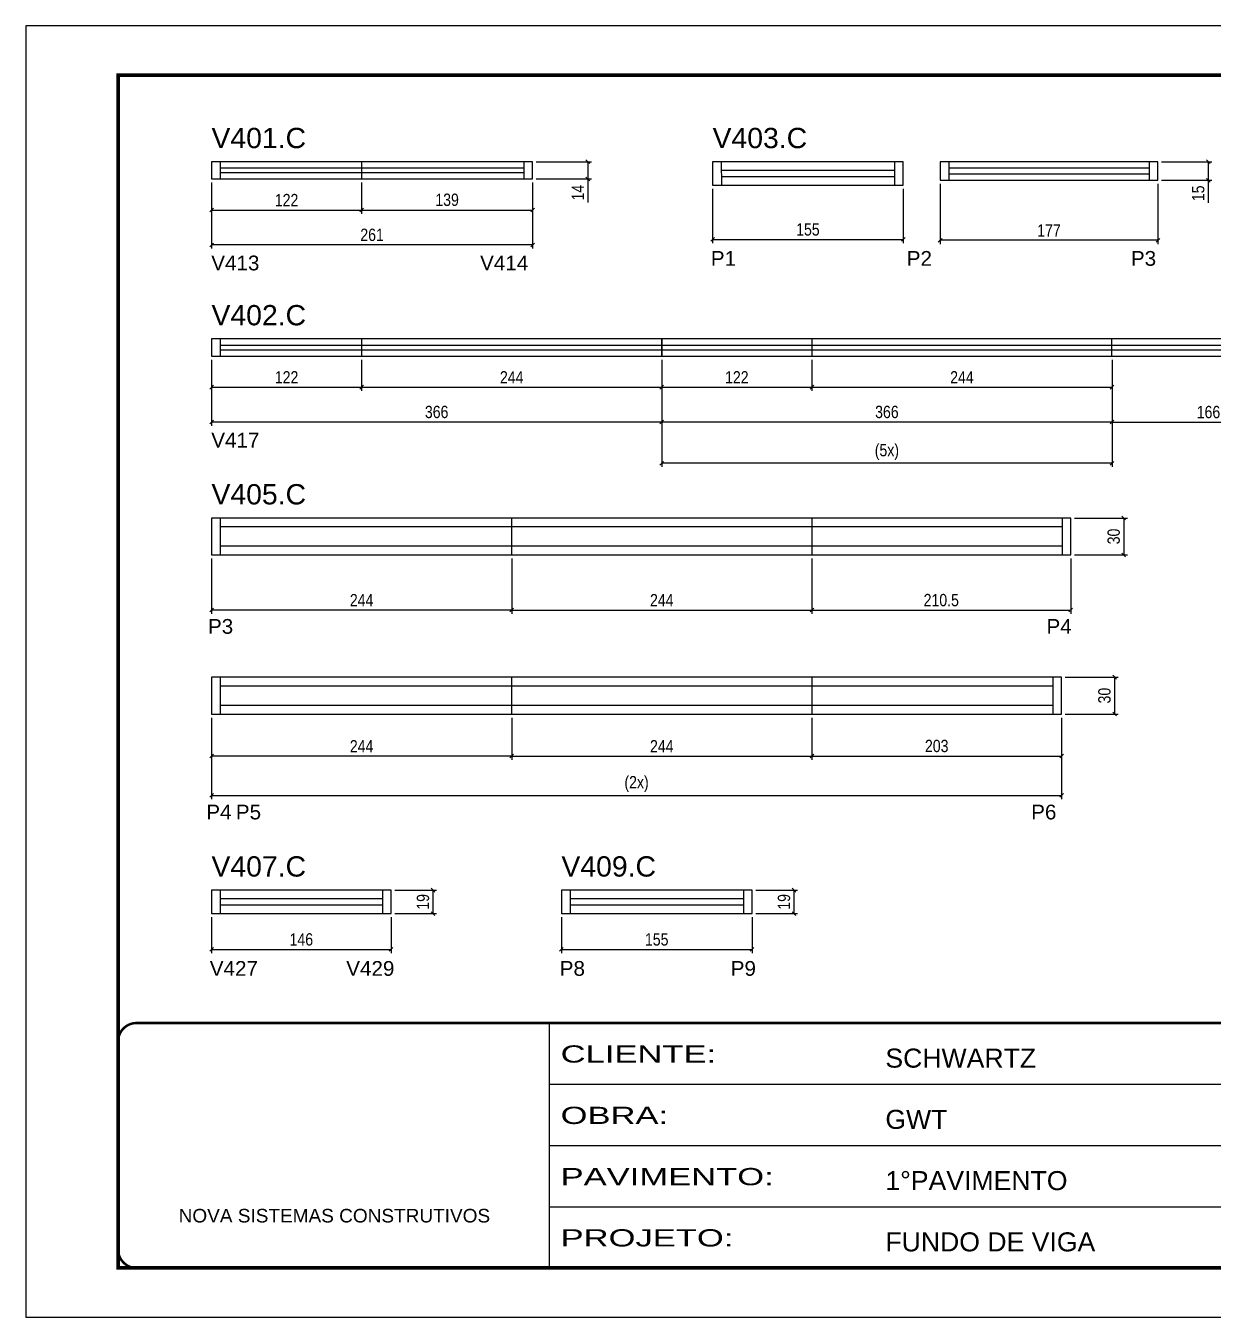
# Model space of a CAD drawing. Extents: x 3245 to 12416, y 917 to 10295.
# Drawn here: x 4844 to 5809, y 7809 to 8859 of the extents above; entities that cross this region are included whole.
import ezdxf

# ---------------------------------------------------------------- set-up
doc = ezdxf.new("R2010")
doc.units = 0
doc.linetypes.add('CONTINUO', pattern=[0])
doc.linetypes.add('DASHED', pattern=[0.75, 0.5, -0.25])
for name, color, linetype in [('5', 5, 'Continuous'), ('COTA', 241, 'Continuous'), ('NOMENCLATURA', 7, 'Continuous'), ('Painéis', 200, 'Continuous'), ('SARR_2.2x7', 40, 'Continuous'), ('SARR_EDITAR', 141, 'Continuous')]:
    doc.layers.add(name, color=color, linetype=linetype)
doc.layers.add('Folhas', color=255, linetype='Continuous', lineweight=9)
doc.layers.add('SARRAFO DE PRESSAO', color=251, linetype='DASHED', lineweight=9)
doc.styles.add('ARIAL', font='arial.ttf')
doc.styles.add('COTA TECNICA', font='techl___.ttf', dxfattribs={"height": 10})
doc.styles.add('COTA TECNICA-50', font='techl___.ttf', dxfattribs={"height": 10})
doc.styles.get("Standard").update_dxf_attribs({"font": 'arial.ttf'})
doc.styles.add('Tecnologia', font='')
doc.styles.get('Tecnologia').set_extended_font_data('Forgotten Futurist')
doc.dimstyles.new('COTA PAINEL-50', dxfattribs={"dimtxt": 10, "dimasz": 3, "dimexe": 3, "dimexo": 3, "dimgap": 3, "dimtad": 1, "dimdec": 1, "dimzin": 12, "dimdsep": 46, "dimtxsty": 'COTA TECNICA-50', "dimblk1": 'OBLIQUE', "dimblk2": 'OBLIQUE', "dimsah": 1, "dimcen": 0.9, "dimclrd": 4, "dimclre": 4, "dimclrt": 240, "dimadec": 1, "dimazin": 3, "dimtfac": 1, "dimtdec": 1, "dimtmove": 0, "dimatfit": 3, "dimfxl": 1, "dimtolj": 1, "dimtzin": 12, "dimarcsym": 0})
doc.dimstyles.new('PAINEL', dxfattribs={"dimtxt": 10, "dimasz": 3, "dimexe": 3, "dimexo": 3, "dimgap": 3, "dimtad": 1, "dimdec": 1, "dimzin": 12, "dimdsep": 46, "dimtxsty": 'COTA TECNICA', "dimblk1": 'OBLIQUE', "dimblk2": 'OBLIQUE', "dimsah": 1, "dimcen": 0.9, "dimclrd": 4, "dimclre": 4, "dimclrt": 240, "dimadec": 1, "dimazin": 3, "dimtfac": 1, "dimtdec": 1, "dimtmove": 0, "dimatfit": 3, "dimfxl": 1, "dimtolj": 1, "dimtzin": 12, "dimarcsym": 0})

# ---------------------------------------------------------------- blocks, each defined once
blk = doc.blocks.new('9999999999')
at = {"color": 30, "linetype": 'CONTINUO'}
for p, q in [((98564.6, 34230.2), (98564.6, 34429.4)), ((98564.6, 34379.6), (99584, 34379.6)), ((98564.6, 34329.8), (99488, 34329.8)), ((98564.6, 34280), (99488, 34280))]:
    blk.add_line(p, q, dxfattribs=at)
at = {"color": 30, "linetype": 'CONTINUO', "const_width": 2}
blk.add_lwpolyline([(99584, 34230.2), (99584, 34414.4, 0.414214), (99569, 34429.4), (98229, 34429.4, 0.414214), (98214, 34414.4), (98214, 34245.2, 0.414214), (98229, 34230.2), (99584, 34230.2)], format="xyb", dxfattribs=at)
at = {"layer": 'Folhas'}
blk.add_lwpolyline([(98139, 34190.2), (99624, 34190.2), (99624, 35240.2), (98139, 35240.2)], close=True, dxfattribs=at)
at = {"layer": 'Folhas', "color": 30, "const_width": 3}
blk.add_lwpolyline([(98214, 34230.2), (99584, 34230.2), (99584, 35200.2), (98214, 35200.2)], close=True, dxfattribs=at)
at = {"color": 7, "linetype": 'Continuous', "ltscale": 5, "style": 'ARIAL'}
for s, height, p in [('SCHWARTZ', 15.48, (98837.7, 34393.1)), ('GWT', 15.48, (98837.7, 34343.3)), ('1°PAVIMENTO', 15.483, (98837.7, 34293.5)), ('NOVA SISTEMAS CONSTRUTIVOS', 11.059, (98263.2, 34267.2)), ('FUNDO DE VIGA', 15.483, (98837.7, 34243.7))]:
    blk.add_text(s, height=height, dxfattribs=at).set_placement(p)
at = {"layer": 'Folhas', "color": 7, "style": 'Tecnologia', "width": 1.5}
for s, p in [('CLIENTE:', (98573.7, 34397.2)), ('OBRA:', (98573.7, 34347.3)), ('PAVIMENTO:', (98573.7, 34297.5)), ('PROJETO:', (98573.7, 34247.7))]:
    blk.add_text(s, height=14, dxfattribs=at).set_placement(p)
blk = doc.blocks.new('_Oblique')
at = {"color": 0, "linetype": 'ByBlock', "lineweight": -2}
blk.add_line((-0.5, -0.5), (0.5, 0.5), dxfattribs=at)
blk = doc.blocks.new('*D239')
at = {"layer": 'COTA', "color": 4, "linetype": 'ByBlock', "lineweight": -2, "transparency": 16777216}
for p, q in [((4994.8, 8731.2), (4994.8, 8677.6)), ((5255.8, 8731.2), (5255.8, 8677.6)), ((5255.8, 8680.6), (4994.8, 8680.6))]:
    blk.add_line(p, q, dxfattribs=at)
at = {"layer": 'Defpoints', "color": 0, "linetype": 'ByBlock', "transparency": 16777216}
for p in [(4994.8, 8734.2), (5255.8, 8734.2), (4994.8, 8680.6)]:
    blk.add_point(p, dxfattribs=at)
at = {"layer": 'COTA', "color": 4, "linetype": 'ByBlock', "lineweight": -2, "transparency": 16777216, "xscale": 3, "yscale": 3, "zscale": 3, "rotation": 180}
blk.add_blockref('_Oblique', (4994.8, 8680.6), dxfattribs=at)
at = {"layer": 'COTA', "color": 4, "linetype": 'ByBlock', "lineweight": -2, "transparency": 16777216, "xscale": 3, "yscale": 3, "zscale": 3}
blk.add_blockref('_Oblique', (5255.8, 8680.6), dxfattribs=at)
at = {"layer": 'COTA', "color": 240, "linetype": 'ByBlock', "transparency": 16777216, "insert": (5125.3, 8688.7), "char_height": 10, "attachment_point": 5, "style": 'COTA TECNICA-50'}
blk.add_mtext('\\A1;261', dxfattribs=at)
blk = doc.blocks.new('*D238')
at = {"layer": 'COTA', "color": 4, "linetype": 'ByBlock', "lineweight": -2, "transparency": 16777216}
for p, q in [((5258.8, 8748.2), (5303.7, 8748.2)), ((5300.7, 8748.2), (5300.7, 8734.2)), ((5258.8, 8734.2), (5303.7, 8734.2)), ((5300.7, 8734.2), (5300.7, 8715))]:
    blk.add_line(p, q, dxfattribs=at)
at = {"layer": 'Defpoints', "color": 0, "linetype": 'ByBlock', "transparency": 16777216}
for p in [(5255.8, 8748.2), (5255.8, 8734.2), (5300.7, 8734.2)]:
    blk.add_point(p, dxfattribs=at)
at = {"layer": 'COTA', "color": 4, "linetype": 'ByBlock', "lineweight": -2, "transparency": 16777216, "xscale": 3, "yscale": 3, "zscale": 3}
for p, rotation in [((5300.7, 8748.2), 90), ((5300.7, 8734.2), 270)]:
    blk.add_blockref('_Oblique', p, dxfattribs=dict(at, rotation=rotation))
at = {"layer": 'COTA', "color": 240, "linetype": 'ByBlock', "transparency": 16777216, "insert": (5292.6, 8723.1), "char_height": 10, "attachment_point": 5, "rotation": 90, "style": 'COTA TECNICA-50'}
blk.add_mtext('\\A1;14', dxfattribs=at)
blk = doc.blocks.new('*D240')
at = {"color": 4, "lineweight": -2, "transparency": 16777216}
for p, q in [((4994.8, 8731.2), (4994.8, 8705.9)), ((5116.8, 8731.2), (5116.8, 8705.9)), ((4994.8, 8708.9), (5116.8, 8708.9))]:
    blk.add_line(p, q, dxfattribs=at)
at = {"layer": 'Defpoints', "color": 0, "transparency": 16777216}
for p in [(4994.8, 8734.2), (5116.8, 8734.2), (5116.8, 8708.9)]:
    blk.add_point(p, dxfattribs=at)
at = {"color": 4, "lineweight": -2, "transparency": 16777216, "xscale": 3, "yscale": 3, "zscale": 3, "rotation": 180}
blk.add_blockref('_Oblique', (4994.8, 8708.9), dxfattribs=at)
at = {"color": 4, "lineweight": -2, "transparency": 16777216, "xscale": 3, "yscale": 3, "zscale": 3}
blk.add_blockref('_Oblique', (5116.8, 8708.9), dxfattribs=at)
at = {"color": 240, "transparency": 16777216, "insert": (5055.8, 8717), "char_height": 10, "attachment_point": 5, "style": 'COTA TECNICA'}
blk.add_mtext('\\A1;122', dxfattribs=at)
blk = doc.blocks.new('*D241')
at = {"color": 4, "lineweight": -2, "transparency": 16777216}
for p, q in [((5116.8, 8731.2), (5116.8, 8705.9)), ((5255.8, 8731.2), (5255.8, 8705.9)), ((5116.8, 8708.9), (5255.8, 8708.9))]:
    blk.add_line(p, q, dxfattribs=at)
at = {"layer": 'Defpoints', "color": 0, "transparency": 16777216}
for p in [(5116.8, 8734.2), (5255.8, 8734.2), (5255.8, 8708.9)]:
    blk.add_point(p, dxfattribs=at)
at = {"color": 4, "lineweight": -2, "transparency": 16777216, "xscale": 3, "yscale": 3, "zscale": 3, "rotation": 180}
blk.add_blockref('_Oblique', (5116.8, 8708.9), dxfattribs=at)
at = {"color": 4, "lineweight": -2, "transparency": 16777216, "xscale": 3, "yscale": 3, "zscale": 3}
blk.add_blockref('_Oblique', (5255.8, 8708.9), dxfattribs=at)
at = {"color": 240, "transparency": 16777216, "insert": (5186.3, 8717.2), "char_height": 10, "attachment_point": 5, "style": 'COTA TECNICA'}
blk.add_mtext('\\A1;139', dxfattribs=at)
blk = doc.blocks.new('*D242')
at = {"layer": 'COTA', "color": 4, "linetype": 'ByBlock', "lineweight": -2, "transparency": 16777216}
for p, q in [((4994.8, 8587.1), (4994.8, 8533.5)), ((5360.8, 8587.1), (5360.8, 8533.5)), ((5360.8, 8536.5), (4994.8, 8536.5))]:
    blk.add_line(p, q, dxfattribs=at)
at = {"layer": 'Defpoints', "color": 0, "linetype": 'ByBlock', "transparency": 16777216}
for p in [(4994.8, 8590.1), (5360.8, 8590.1), (4994.8, 8536.5)]:
    blk.add_point(p, dxfattribs=at)
at = {"layer": 'COTA', "color": 4, "linetype": 'ByBlock', "lineweight": -2, "transparency": 16777216, "xscale": 3, "yscale": 3, "zscale": 3, "rotation": 180}
blk.add_blockref('_Oblique', (4994.8, 8536.5), dxfattribs=at)
at = {"layer": 'COTA', "color": 4, "linetype": 'ByBlock', "lineweight": -2, "transparency": 16777216, "xscale": 3, "yscale": 3, "zscale": 3}
blk.add_blockref('_Oblique', (5360.8, 8536.5), dxfattribs=at)
at = {"layer": 'COTA', "color": 240, "linetype": 'ByBlock', "transparency": 16777216, "insert": (5177.8, 8544.7), "char_height": 10, "attachment_point": 5, "style": 'COTA TECNICA-50'}
blk.add_mtext('\\A1;366', dxfattribs=at)
blk = doc.blocks.new('*D243')
at = {"color": 4, "lineweight": -2, "transparency": 16777216}
for p, q in [((4994.8, 8587.1), (4994.8, 8561.9)), ((5116.8, 8587.1), (5116.8, 8561.9)), ((4994.8, 8564.9), (5116.8, 8564.9))]:
    blk.add_line(p, q, dxfattribs=at)
at = {"layer": 'Defpoints', "color": 0, "transparency": 16777216}
for p in [(4994.8, 8590.1), (5116.8, 8590.1), (5116.8, 8564.9)]:
    blk.add_point(p, dxfattribs=at)
at = {"color": 4, "lineweight": -2, "transparency": 16777216, "xscale": 3, "yscale": 3, "zscale": 3, "rotation": 180}
blk.add_blockref('_Oblique', (4994.8, 8564.9), dxfattribs=at)
at = {"color": 4, "lineweight": -2, "transparency": 16777216, "xscale": 3, "yscale": 3, "zscale": 3}
blk.add_blockref('_Oblique', (5116.8, 8564.9), dxfattribs=at)
at = {"color": 240, "transparency": 16777216, "insert": (5055.8, 8572.9), "char_height": 10, "attachment_point": 5, "style": 'COTA TECNICA'}
blk.add_mtext('\\A1;122', dxfattribs=at)
blk = doc.blocks.new('*D244')
at = {"color": 4, "lineweight": -2, "transparency": 16777216}
for p, q in [((5116.8, 8587.1), (5116.8, 8561.9)), ((5360.8, 8587.1), (5360.8, 8561.9)), ((5116.8, 8564.9), (5360.8, 8564.9))]:
    blk.add_line(p, q, dxfattribs=at)
at = {"layer": 'Defpoints', "color": 0, "transparency": 16777216}
for p in [(5116.8, 8590.1), (5360.8, 8590.1), (5360.8, 8564.9)]:
    blk.add_point(p, dxfattribs=at)
at = {"color": 4, "lineweight": -2, "transparency": 16777216, "xscale": 3, "yscale": 3, "zscale": 3, "rotation": 180}
blk.add_blockref('_Oblique', (5116.8, 8564.9), dxfattribs=at)
at = {"color": 4, "lineweight": -2, "transparency": 16777216, "xscale": 3, "yscale": 3, "zscale": 3}
blk.add_blockref('_Oblique', (5360.8, 8564.9), dxfattribs=at)
at = {"color": 240, "transparency": 16777216, "insert": (5238.8, 8572.9), "char_height": 10, "attachment_point": 5, "style": 'COTA TECNICA'}
blk.add_mtext('\\A1;244', dxfattribs=at)
blk = doc.blocks.new('*D245')
at = {"layer": 'COTA', "color": 4, "linetype": 'ByBlock', "lineweight": -2, "transparency": 16777216}
for p, q in [((5360.8, 8587.1), (5360.8, 8533.5)), ((5726.8, 8587.1), (5726.8, 8533.5)), ((5726.8, 8536.5), (5360.8, 8536.5))]:
    blk.add_line(p, q, dxfattribs=at)
at = {"layer": 'Defpoints', "color": 0, "linetype": 'ByBlock', "transparency": 16777216}
for p in [(5360.8, 8590.1), (5726.8, 8590.1), (5360.8, 8536.5)]:
    blk.add_point(p, dxfattribs=at)
at = {"layer": 'COTA', "color": 4, "linetype": 'ByBlock', "lineweight": -2, "transparency": 16777216, "xscale": 3, "yscale": 3, "zscale": 3, "rotation": 180}
blk.add_blockref('_Oblique', (5360.8, 8536.5), dxfattribs=at)
at = {"layer": 'COTA', "color": 4, "linetype": 'ByBlock', "lineweight": -2, "transparency": 16777216, "xscale": 3, "yscale": 3, "zscale": 3}
blk.add_blockref('_Oblique', (5726.8, 8536.5), dxfattribs=at)
at = {"layer": 'COTA', "color": 240, "linetype": 'ByBlock', "transparency": 16777216, "insert": (5543.8, 8544.7), "char_height": 10, "attachment_point": 5, "style": 'COTA TECNICA-50'}
blk.add_mtext('\\A1;366', dxfattribs=at)
blk = doc.blocks.new('*D246')
at = {"color": 4, "lineweight": -2, "transparency": 16777216}
for p, q in [((5360.8, 8587.1), (5360.8, 8561.9)), ((5482.8, 8587.1), (5482.8, 8561.9)), ((5360.8, 8564.9), (5482.8, 8564.9))]:
    blk.add_line(p, q, dxfattribs=at)
at = {"layer": 'Defpoints', "color": 0, "transparency": 16777216}
for p in [(5360.8, 8590.1), (5482.8, 8590.1), (5482.8, 8564.9)]:
    blk.add_point(p, dxfattribs=at)
at = {"color": 4, "lineweight": -2, "transparency": 16777216, "xscale": 3, "yscale": 3, "zscale": 3, "rotation": 180}
blk.add_blockref('_Oblique', (5360.8, 8564.9), dxfattribs=at)
at = {"color": 4, "lineweight": -2, "transparency": 16777216, "xscale": 3, "yscale": 3, "zscale": 3}
blk.add_blockref('_Oblique', (5482.8, 8564.9), dxfattribs=at)
at = {"color": 240, "transparency": 16777216, "insert": (5421.8, 8572.9), "char_height": 10, "attachment_point": 5, "style": 'COTA TECNICA'}
blk.add_mtext('\\A1;122', dxfattribs=at)
blk = doc.blocks.new('*D247')
at = {"color": 4, "lineweight": -2, "transparency": 16777216}
for p, q in [((5482.8, 8587.1), (5482.8, 8561.9)), ((5726.8, 8587.1), (5726.8, 8561.9)), ((5482.8, 8564.9), (5726.8, 8564.9))]:
    blk.add_line(p, q, dxfattribs=at)
at = {"layer": 'Defpoints', "color": 0, "transparency": 16777216}
for p in [(5482.8, 8590.1), (5726.8, 8590.1), (5726.8, 8564.9)]:
    blk.add_point(p, dxfattribs=at)
at = {"color": 4, "lineweight": -2, "transparency": 16777216, "xscale": 3, "yscale": 3, "zscale": 3, "rotation": 180}
blk.add_blockref('_Oblique', (5482.8, 8564.9), dxfattribs=at)
at = {"color": 4, "lineweight": -2, "transparency": 16777216, "xscale": 3, "yscale": 3, "zscale": 3}
blk.add_blockref('_Oblique', (5726.8, 8564.9), dxfattribs=at)
at = {"color": 240, "transparency": 16777216, "insert": (5604.8, 8572.9), "char_height": 10, "attachment_point": 5, "style": 'COTA TECNICA'}
blk.add_mtext('\\A1;244', dxfattribs=at)
blk = doc.blocks.new('*D248')
at = {"color": 4, "lineweight": -2, "transparency": 16777216}
for p, q in [((5726.8, 8587.1), (5726.8, 8533.5)), ((5893.3, 8587.1), (5893.3, 8533.5)), ((5726.8, 8536.5), (5893.3, 8536.5))]:
    blk.add_line(p, q, dxfattribs=at)
at = {"layer": 'Defpoints', "color": 0, "transparency": 16777216}
for p in [(5726.8, 8590.1), (5893.3, 8590.1), (5893.3, 8536.5)]:
    blk.add_point(p, dxfattribs=at)
at = {"color": 4, "lineweight": -2, "transparency": 16777216, "xscale": 3, "yscale": 3, "zscale": 3, "rotation": 180}
blk.add_blockref('_Oblique', (5726.8, 8536.5), dxfattribs=at)
at = {"color": 4, "lineweight": -2, "transparency": 16777216, "xscale": 3, "yscale": 3, "zscale": 3}
blk.add_blockref('_Oblique', (5893.3, 8536.5), dxfattribs=at)
at = {"color": 240, "transparency": 16777216, "insert": (5810, 8544.6), "char_height": 10, "attachment_point": 5, "style": 'COTA TECNICA'}
blk.add_mtext('\\A1;166.5', dxfattribs=at)
blk = doc.blocks.new('*D251')
at = {"color": 4, "lineweight": -2, "transparency": 16777216}
for p, q in [((5360.8, 8587.1), (5360.8, 8500)), ((5726.8, 8587.1), (5726.8, 8500)), ((5726.8, 8503), (5360.8, 8503))]:
    blk.add_line(p, q, dxfattribs=at)
at = {"layer": 'Defpoints', "color": 0, "transparency": 16777216}
for p in [(5360.8, 8590.1), (5726.8, 8590.1), (5360.8, 8503)]:
    blk.add_point(p, dxfattribs=at)
at = {"color": 4, "lineweight": -2, "transparency": 16777216, "xscale": 3, "yscale": 3, "zscale": 3, "rotation": 180}
blk.add_blockref('_Oblique', (5360.8, 8503), dxfattribs=at)
at = {"color": 4, "lineweight": -2, "transparency": 16777216, "xscale": 3, "yscale": 3, "zscale": 3}
blk.add_blockref('_Oblique', (5726.8, 8503), dxfattribs=at)
at = {"color": 240, "transparency": 16777216, "insert": (5543.8, 8512.2), "char_height": 10, "attachment_point": 5, "style": 'COTA TECNICA'}
blk.add_mtext('\\A1;(5x)', dxfattribs=at)
blk = doc.blocks.new('*D252')
at = {"layer": 'COTA', "color": 4, "linetype": 'ByBlock', "lineweight": -2, "transparency": 16777216}
for p, q in [((5402.1, 8726.2), (5402.1, 8682)), ((5557.1, 8726.2), (5557.1, 8682)), ((5402.1, 8685), (5557.1, 8685))]:
    blk.add_line(p, q, dxfattribs=at)
at = {"layer": 'Defpoints', "color": 0, "linetype": 'ByBlock', "transparency": 16777216}
for p in [(5402.1, 8729.2), (5557.1, 8729.2), (5557.1, 8685)]:
    blk.add_point(p, dxfattribs=at)
at = {"layer": 'COTA', "color": 4, "linetype": 'ByBlock', "lineweight": -2, "transparency": 16777216, "xscale": 3, "yscale": 3, "zscale": 3, "rotation": 180}
blk.add_blockref('_Oblique', (5402.1, 8685), dxfattribs=at)
at = {"layer": 'COTA', "color": 4, "linetype": 'ByBlock', "lineweight": -2, "transparency": 16777216, "xscale": 3, "yscale": 3, "zscale": 3}
blk.add_blockref('_Oblique', (5557.1, 8685), dxfattribs=at)
at = {"layer": 'COTA', "color": 240, "linetype": 'ByBlock', "transparency": 16777216, "insert": (5479.6, 8693.1), "char_height": 10, "attachment_point": 5, "style": 'COTA TECNICA-50'}
blk.add_mtext('\\A1;155', dxfattribs=at)
blk = doc.blocks.new('*D253')
at = {"layer": 'COTA', "color": 4, "linetype": 'ByBlock', "lineweight": -2, "transparency": 16777216}
for p, q in [((5587.1, 8730.2), (5587.1, 8681.3)), ((5764.1, 8730.2), (5764.1, 8681.3)), ((5764.1, 8684.3), (5587.1, 8684.3))]:
    blk.add_line(p, q, dxfattribs=at)
at = {"layer": 'Defpoints', "color": 0, "linetype": 'ByBlock', "transparency": 16777216}
for p in [(5587.1, 8733.2), (5764.1, 8733.2), (5587.1, 8684.3)]:
    blk.add_point(p, dxfattribs=at)
at = {"layer": 'COTA', "color": 4, "linetype": 'ByBlock', "lineweight": -2, "transparency": 16777216, "xscale": 3, "yscale": 3, "zscale": 3, "rotation": 180}
blk.add_blockref('_Oblique', (5587.1, 8684.3), dxfattribs=at)
at = {"layer": 'COTA', "color": 4, "linetype": 'ByBlock', "lineweight": -2, "transparency": 16777216, "xscale": 3, "yscale": 3, "zscale": 3}
blk.add_blockref('_Oblique', (5764.1, 8684.3), dxfattribs=at)
at = {"layer": 'COTA', "color": 240, "linetype": 'ByBlock', "transparency": 16777216, "insert": (5675.6, 8692.4), "char_height": 10, "attachment_point": 5, "style": 'COTA TECNICA-50'}
blk.add_mtext('\\A1;177', dxfattribs=at)
blk = doc.blocks.new('*D254')
at = {"layer": 'COTA', "color": 4, "linetype": 'ByBlock', "lineweight": -2, "transparency": 16777216}
for p, q in [((5767.1, 8748.2), (5808, 8748.2)), ((5805, 8748.2), (5805, 8733.2)), ((5767.1, 8733.2), (5808, 8733.2)), ((5805, 8733.2), (5805, 8714.8))]:
    blk.add_line(p, q, dxfattribs=at)
at = {"layer": 'Defpoints', "color": 0, "linetype": 'ByBlock', "transparency": 16777216}
for p in [(5764.1, 8748.2), (5764.1, 8733.2), (5805, 8733.2)]:
    blk.add_point(p, dxfattribs=at)
at = {"layer": 'COTA', "color": 4, "linetype": 'ByBlock', "lineweight": -2, "transparency": 16777216, "xscale": 3, "yscale": 3, "zscale": 3}
for p, rotation in [((5805, 8748.2), 90), ((5805, 8733.2), 270)]:
    blk.add_blockref('_Oblique', p, dxfattribs=dict(at, rotation=rotation))
at = {"layer": 'COTA', "color": 240, "linetype": 'ByBlock', "transparency": 16777216, "insert": (5796.9, 8722.5), "char_height": 10, "attachment_point": 5, "rotation": 90, "style": 'COTA TECNICA-50'}
blk.add_mtext('\\A1;15', dxfattribs=at)
blk = doc.blocks.new('*D259')
at = {"layer": 'COTA', "color": 4, "linetype": 'ByBlock', "lineweight": -2, "transparency": 16777216}
for p, q in [((4994.8, 8425.5), (4994.8, 8380.6)), ((5238.8, 8425.5), (5238.8, 8380.6)), ((5238.8, 8383.6), (4994.8, 8383.6))]:
    blk.add_line(p, q, dxfattribs=at)
at = {"layer": 'Defpoints', "color": 0, "linetype": 'ByBlock', "transparency": 16777216}
for p in [(4994.8, 8428.5), (5238.8, 8428.5), (4994.8, 8383.6)]:
    blk.add_point(p, dxfattribs=at)
at = {"layer": 'COTA', "color": 4, "linetype": 'ByBlock', "lineweight": -2, "transparency": 16777216, "xscale": 3, "yscale": 3, "zscale": 3, "rotation": 180}
blk.add_blockref('_Oblique', (4994.8, 8383.6), dxfattribs=at)
at = {"layer": 'COTA', "color": 4, "linetype": 'ByBlock', "lineweight": -2, "transparency": 16777216, "xscale": 3, "yscale": 3, "zscale": 3}
blk.add_blockref('_Oblique', (5238.8, 8383.6), dxfattribs=at)
at = {"layer": 'COTA', "color": 240, "linetype": 'ByBlock', "transparency": 16777216, "insert": (5116.8, 8391.7), "char_height": 10, "attachment_point": 5, "style": 'COTA TECNICA-50'}
blk.add_mtext('\\A1;244', dxfattribs=at)
blk = doc.blocks.new('*D261')
at = {"layer": 'COTA', "color": 4, "linetype": 'ByBlock', "lineweight": -2, "transparency": 16777216}
for p, q in [((5238.8, 8425.5), (5238.8, 8380.6)), ((5482.8, 8425.5), (5482.8, 8380.6)), ((5238.8, 8383.6), (5482.8, 8383.6))]:
    blk.add_line(p, q, dxfattribs=at)
at = {"layer": 'Defpoints', "color": 0, "linetype": 'ByBlock', "transparency": 16777216}
for p in [(5238.8, 8428.5), (5482.8, 8428.5), (5482.8, 8383.6)]:
    blk.add_point(p, dxfattribs=at)
at = {"layer": 'COTA', "color": 4, "linetype": 'ByBlock', "lineweight": -2, "transparency": 16777216, "xscale": 3, "yscale": 3, "zscale": 3, "rotation": 180}
blk.add_blockref('_Oblique', (5238.8, 8383.6), dxfattribs=at)
at = {"layer": 'COTA', "color": 4, "linetype": 'ByBlock', "lineweight": -2, "transparency": 16777216, "xscale": 3, "yscale": 3, "zscale": 3}
blk.add_blockref('_Oblique', (5482.8, 8383.6), dxfattribs=at)
at = {"layer": 'COTA', "color": 240, "linetype": 'ByBlock', "transparency": 16777216, "insert": (5360.8, 8391.7), "char_height": 10, "attachment_point": 5, "style": 'COTA TECNICA-50'}
blk.add_mtext('\\A1;244', dxfattribs=at)
blk = doc.blocks.new('*D262')
at = {"layer": 'COTA', "color": 4, "linetype": 'ByBlock', "lineweight": -2, "transparency": 16777216}
for p, q in [((5482.8, 8425.5), (5482.8, 8380.6)), ((5693.3, 8425.5), (5693.3, 8380.6)), ((5482.8, 8383.6), (5693.3, 8383.6))]:
    blk.add_line(p, q, dxfattribs=at)
at = {"layer": 'Defpoints', "color": 0, "linetype": 'ByBlock', "transparency": 16777216}
for p in [(5482.8, 8428.5), (5693.3, 8428.5), (5693.3, 8383.6)]:
    blk.add_point(p, dxfattribs=at)
at = {"layer": 'COTA', "color": 4, "linetype": 'ByBlock', "lineweight": -2, "transparency": 16777216, "xscale": 3, "yscale": 3, "zscale": 3, "rotation": 180}
blk.add_blockref('_Oblique', (5482.8, 8383.6), dxfattribs=at)
at = {"layer": 'COTA', "color": 4, "linetype": 'ByBlock', "lineweight": -2, "transparency": 16777216, "xscale": 3, "yscale": 3, "zscale": 3}
blk.add_blockref('_Oblique', (5693.3, 8383.6), dxfattribs=at)
at = {"layer": 'COTA', "color": 240, "linetype": 'ByBlock', "transparency": 16777216, "insert": (5588, 8391.7), "char_height": 10, "attachment_point": 5, "style": 'COTA TECNICA-50'}
blk.add_mtext('\\A1;210.5', dxfattribs=at)
blk = doc.blocks.new('*D263')
at = {"layer": 'COTA', "color": 4, "linetype": 'ByBlock', "lineweight": -2, "transparency": 16777216}
for p, q in [((5696.3, 8458.5), (5739.4, 8458.5)), ((5736.4, 8458.5), (5736.4, 8428.5)), ((5696.3, 8428.5), (5739.4, 8428.5))]:
    blk.add_line(p, q, dxfattribs=at)
at = {"layer": 'Defpoints', "color": 0, "linetype": 'ByBlock', "transparency": 16777216}
for p in [(5693.3, 8458.5), (5693.3, 8428.5), (5736.4, 8428.5)]:
    blk.add_point(p, dxfattribs=at)
at = {"layer": 'COTA', "color": 4, "linetype": 'ByBlock', "lineweight": -2, "transparency": 16777216, "xscale": 3, "yscale": 3, "zscale": 3}
for p, rotation in [((5736.4, 8458.5), 90), ((5736.4, 8428.5), 270)]:
    blk.add_blockref('_Oblique', p, dxfattribs=dict(at, rotation=rotation))
at = {"layer": 'COTA', "color": 240, "linetype": 'ByBlock', "transparency": 16777216, "insert": (5728.2, 8443.5), "char_height": 10, "attachment_point": 5, "rotation": 90, "style": 'COTA TECNICA-50'}
blk.add_mtext('\\A1;30', dxfattribs=at)
blk = doc.blocks.new('*D260')
at = {"layer": 'COTA', "color": 4, "linetype": 'ByBlock', "lineweight": -2, "transparency": 16777216}
for p, q in [((4994.8, 8296.1), (4994.8, 8261.9)), ((5238.8, 8296.1), (5238.8, 8261.9)), ((5238.8, 8264.9), (4994.8, 8264.9))]:
    blk.add_line(p, q, dxfattribs=at)
at = {"layer": 'Defpoints', "color": 0, "linetype": 'ByBlock', "transparency": 16777216}
for p in [(4994.8, 8299.1), (5238.8, 8299.1), (4994.8, 8264.9)]:
    blk.add_point(p, dxfattribs=at)
at = {"layer": 'COTA', "color": 4, "linetype": 'ByBlock', "lineweight": -2, "transparency": 16777216, "xscale": 3, "yscale": 3, "zscale": 3, "rotation": 180}
blk.add_blockref('_Oblique', (4994.8, 8264.9), dxfattribs=at)
at = {"layer": 'COTA', "color": 4, "linetype": 'ByBlock', "lineweight": -2, "transparency": 16777216, "xscale": 3, "yscale": 3, "zscale": 3}
blk.add_blockref('_Oblique', (5238.8, 8264.9), dxfattribs=at)
at = {"layer": 'COTA', "color": 240, "linetype": 'ByBlock', "transparency": 16777216, "insert": (5116.8, 8272.9), "char_height": 10, "attachment_point": 5, "style": 'COTA TECNICA-50'}
blk.add_mtext('\\A1;244', dxfattribs=at)
blk = doc.blocks.new('*D264')
at = {"layer": 'COTA', "color": 4, "linetype": 'ByBlock', "lineweight": -2, "transparency": 16777216}
for p, q in [((5238.8, 8296.1), (5238.8, 8261.9)), ((5482.8, 8296.1), (5482.8, 8261.9)), ((5238.8, 8264.9), (5482.8, 8264.9))]:
    blk.add_line(p, q, dxfattribs=at)
at = {"layer": 'Defpoints', "color": 0, "linetype": 'ByBlock', "transparency": 16777216}
for p in [(5238.8, 8299.1), (5482.8, 8299.1), (5482.8, 8264.9)]:
    blk.add_point(p, dxfattribs=at)
at = {"layer": 'COTA', "color": 4, "linetype": 'ByBlock', "lineweight": -2, "transparency": 16777216, "xscale": 3, "yscale": 3, "zscale": 3, "rotation": 180}
blk.add_blockref('_Oblique', (5238.8, 8264.9), dxfattribs=at)
at = {"layer": 'COTA', "color": 4, "linetype": 'ByBlock', "lineweight": -2, "transparency": 16777216, "xscale": 3, "yscale": 3, "zscale": 3}
blk.add_blockref('_Oblique', (5482.8, 8264.9), dxfattribs=at)
at = {"layer": 'COTA', "color": 240, "linetype": 'ByBlock', "transparency": 16777216, "insert": (5360.8, 8272.9), "char_height": 10, "attachment_point": 5, "style": 'COTA TECNICA-50'}
blk.add_mtext('\\A1;244', dxfattribs=at)
blk = doc.blocks.new('*D265')
at = {"layer": 'COTA', "color": 4, "linetype": 'ByBlock', "lineweight": -2, "transparency": 16777216}
for p, q in [((5482.8, 8296.1), (5482.8, 8261.9)), ((5685.8, 8296.1), (5685.8, 8261.9)), ((5482.8, 8264.9), (5685.8, 8264.9))]:
    blk.add_line(p, q, dxfattribs=at)
at = {"layer": 'Defpoints', "color": 0, "linetype": 'ByBlock', "transparency": 16777216}
for p in [(5482.8, 8299.1), (5685.8, 8299.1), (5685.8, 8264.9)]:
    blk.add_point(p, dxfattribs=at)
at = {"layer": 'COTA', "color": 4, "linetype": 'ByBlock', "lineweight": -2, "transparency": 16777216, "xscale": 3, "yscale": 3, "zscale": 3, "rotation": 180}
blk.add_blockref('_Oblique', (5482.8, 8264.9), dxfattribs=at)
at = {"layer": 'COTA', "color": 4, "linetype": 'ByBlock', "lineweight": -2, "transparency": 16777216, "xscale": 3, "yscale": 3, "zscale": 3}
blk.add_blockref('_Oblique', (5685.8, 8264.9), dxfattribs=at)
at = {"layer": 'COTA', "color": 240, "linetype": 'ByBlock', "transparency": 16777216, "insert": (5584.3, 8273.1), "char_height": 10, "attachment_point": 5, "style": 'COTA TECNICA-50'}
blk.add_mtext('\\A1;203', dxfattribs=at)
blk = doc.blocks.new('*D266')
at = {"layer": 'COTA', "color": 4, "linetype": 'ByBlock', "lineweight": -2, "transparency": 16777216}
for p, q in [((5688.8, 8329.1), (5731.9, 8329.1)), ((5728.9, 8329.1), (5728.9, 8299.1)), ((5688.8, 8299.1), (5731.9, 8299.1))]:
    blk.add_line(p, q, dxfattribs=at)
at = {"layer": 'Defpoints', "color": 0, "linetype": 'ByBlock', "transparency": 16777216}
for p in [(5685.8, 8329.1), (5685.8, 8299.1), (5728.9, 8299.1)]:
    blk.add_point(p, dxfattribs=at)
at = {"layer": 'COTA', "color": 4, "linetype": 'ByBlock', "lineweight": -2, "transparency": 16777216, "xscale": 3, "yscale": 3, "zscale": 3}
for p, rotation in [((5728.9, 8329.1), 90), ((5728.9, 8299.1), 270)]:
    blk.add_blockref('_Oblique', p, dxfattribs=dict(at, rotation=rotation))
at = {"layer": 'COTA', "color": 240, "linetype": 'ByBlock', "transparency": 16777216, "insert": (5720.7, 8314.1), "char_height": 10, "attachment_point": 5, "rotation": 90, "style": 'COTA TECNICA-50'}
blk.add_mtext('\\A1;30', dxfattribs=at)
blk = doc.blocks.new('*D267')
at = {"layer": 'COTA', "color": 4, "linetype": 'ByBlock', "lineweight": -2, "transparency": 16777216}
for p, q in [((4994.8, 8296.1), (4994.8, 8230)), ((5685.8, 8296.1), (5685.8, 8230)), ((4994.8, 8233), (5685.8, 8233))]:
    blk.add_line(p, q, dxfattribs=at)
at = {"layer": 'Defpoints', "color": 0, "linetype": 'ByBlock', "transparency": 16777216}
for p in [(4994.8, 8299.1), (5685.8, 8299.1), (5685.8, 8233)]:
    blk.add_point(p, dxfattribs=at)
at = {"layer": 'COTA', "color": 4, "linetype": 'ByBlock', "lineweight": -2, "transparency": 16777216, "xscale": 3, "yscale": 3, "zscale": 3, "rotation": 180}
blk.add_blockref('_Oblique', (4994.8, 8233), dxfattribs=at)
at = {"layer": 'COTA', "color": 4, "linetype": 'ByBlock', "lineweight": -2, "transparency": 16777216, "xscale": 3, "yscale": 3, "zscale": 3}
blk.add_blockref('_Oblique', (5685.8, 8233), dxfattribs=at)
at = {"layer": 'COTA', "color": 240, "linetype": 'ByBlock', "transparency": 16777216, "insert": (5340.3, 8242.2), "char_height": 10, "attachment_point": 5, "style": 'COTA TECNICA-50'}
blk.add_mtext('\\A1;(2x)', dxfattribs=at)
blk = doc.blocks.new('*D270')
at = {"layer": 'COTA', "color": 4, "linetype": 'ByBlock', "lineweight": -2, "transparency": 16777216}
for p, q in [((4994.8, 8133.9), (4994.8, 8104.7)), ((5140.8, 8133.9), (5140.8, 8104.7)), ((4994.8, 8107.7), (5140.8, 8107.7))]:
    blk.add_line(p, q, dxfattribs=at)
at = {"layer": 'Defpoints', "color": 0, "linetype": 'ByBlock', "transparency": 16777216}
for p in [(4994.8, 8136.9), (5140.8, 8136.9), (5140.8, 8107.7)]:
    blk.add_point(p, dxfattribs=at)
at = {"layer": 'COTA', "color": 4, "linetype": 'ByBlock', "lineweight": -2, "transparency": 16777216, "xscale": 3, "yscale": 3, "zscale": 3, "rotation": 180}
blk.add_blockref('_Oblique', (4994.8, 8107.7), dxfattribs=at)
at = {"layer": 'COTA', "color": 4, "linetype": 'ByBlock', "lineweight": -2, "transparency": 16777216, "xscale": 3, "yscale": 3, "zscale": 3}
blk.add_blockref('_Oblique', (5140.8, 8107.7), dxfattribs=at)
at = {"layer": 'COTA', "color": 240, "linetype": 'ByBlock', "transparency": 16777216, "insert": (5067.8, 8115.8), "char_height": 10, "attachment_point": 5, "style": 'COTA TECNICA-50'}
blk.add_mtext('\\A1;146', dxfattribs=at)
blk = doc.blocks.new('*D271')
at = {"color": 4, "lineweight": -2, "transparency": 16777216}
for p, q in [((5143.8, 8155.9), (5177.8, 8155.9)), ((5174.8, 8155.9), (5174.8, 8136.9)), ((5143.8, 8136.9), (5177.8, 8136.9))]:
    blk.add_line(p, q, dxfattribs=at)
at = {"layer": 'Defpoints', "color": 0, "transparency": 16777216}
for p in [(5140.8, 8155.9), (5140.8, 8136.9), (5174.8, 8136.9)]:
    blk.add_point(p, dxfattribs=at)
at = {"color": 4, "lineweight": -2, "transparency": 16777216, "xscale": 3, "yscale": 3, "zscale": 3}
for p, rotation in [((5174.8, 8155.9), 90), ((5174.8, 8136.9), 270)]:
    blk.add_blockref('_Oblique', p, dxfattribs=dict(at, rotation=rotation))
at = {"color": 240, "transparency": 16777216, "insert": (5166.7, 8146.4), "char_height": 10, "attachment_point": 5, "rotation": 90, "style": 'COTA TECNICA'}
blk.add_mtext('\\A1;19', dxfattribs=at)
blk = doc.blocks.new('*D272')
at = {"layer": 'COTA', "color": 4, "linetype": 'ByBlock', "lineweight": -2, "transparency": 16777216}
for p, q in [((5279.2, 8133.9), (5279.2, 8104.7)), ((5434.2, 8133.9), (5434.2, 8104.7)), ((5279.2, 8107.7), (5434.2, 8107.7))]:
    blk.add_line(p, q, dxfattribs=at)
at = {"layer": 'Defpoints', "color": 0, "linetype": 'ByBlock', "transparency": 16777216}
for p in [(5279.2, 8136.9), (5434.2, 8136.9), (5434.2, 8107.7)]:
    blk.add_point(p, dxfattribs=at)
at = {"layer": 'COTA', "color": 4, "linetype": 'ByBlock', "lineweight": -2, "transparency": 16777216, "xscale": 3, "yscale": 3, "zscale": 3, "rotation": 180}
blk.add_blockref('_Oblique', (5279.2, 8107.7), dxfattribs=at)
at = {"layer": 'COTA', "color": 4, "linetype": 'ByBlock', "lineweight": -2, "transparency": 16777216, "xscale": 3, "yscale": 3, "zscale": 3}
blk.add_blockref('_Oblique', (5434.2, 8107.7), dxfattribs=at)
at = {"layer": 'COTA', "color": 240, "linetype": 'ByBlock', "transparency": 16777216, "insert": (5356.7, 8115.8), "char_height": 10, "attachment_point": 5, "style": 'COTA TECNICA-50'}
blk.add_mtext('\\A1;155', dxfattribs=at)
blk = doc.blocks.new('*D273')
at = {"color": 4, "lineweight": -2, "transparency": 16777216}
for p, q in [((5437.2, 8155.9), (5471.2, 8155.9)), ((5468.2, 8155.9), (5468.2, 8136.9)), ((5437.2, 8136.9), (5471.2, 8136.9))]:
    blk.add_line(p, q, dxfattribs=at)
at = {"layer": 'Defpoints', "color": 0, "transparency": 16777216}
for p in [(5434.2, 8155.9), (5434.2, 8136.9), (5468.2, 8136.9)]:
    blk.add_point(p, dxfattribs=at)
at = {"color": 4, "lineweight": -2, "transparency": 16777216, "xscale": 3, "yscale": 3, "zscale": 3}
for p, rotation in [((5468.2, 8155.9), 90), ((5468.2, 8136.9), 270)]:
    blk.add_blockref('_Oblique', p, dxfattribs=dict(at, rotation=rotation))
at = {"color": 240, "transparency": 16777216, "insert": (5460.2, 8146.4), "char_height": 10, "attachment_point": 5, "rotation": 90, "style": 'COTA TECNICA'}
blk.add_mtext('\\A1;19', dxfattribs=at)

msp = doc.modelspace()

# ---------------------------------------------------------------- linework, layer by layer
at = {"layer": 'Painéis', "linetype": 'Continuous'}
for p, q in [((5255.77, 8748.17), (4994.77, 8748.17)), ((4994.77, 8748.17), (4994.77, 8734.17)), ((5116.77, 8748.17), (5116.77, 8734.17)), ((5255.77, 8734.17), (5255.77, 8748.17)), ((4994.77, 8734.17), (5255.77, 8734.17)), ((5360.77, 8604.11), (4994.77, 8604.11)), ((4994.77, 8604.11), (4994.77, 8590.11)), ((5116.77, 8604.11), (5116.77, 8590.11)), ((5360.77, 8590.11), (5360.77, 8604.11)), ((5726.77, 8604.11), (5360.77, 8604.11)), ((5360.77, 8604.11), (5360.77, 8590.11)), ((5482.77, 8604.11), (5482.77, 8590.11)), ((5726.77, 8590.11), (5726.77, 8604.11)), ((6137.27, 8604.11), (5726.77, 8604.11)), ((4994.77, 8590.11), (5360.77, 8590.11)), ((5360.77, 8590.11), (5726.77, 8590.11)), ((5726.77, 8590.11), (6137.27, 8590.11)), ((5693.27, 8458.49), (4994.77, 8458.49)), ((4994.77, 8458.49), (4994.77, 8428.49)), ((5238.77, 8458.49), (5238.77, 8428.49)), ((5482.77, 8458.49), (5482.77, 8428.49)), ((5693.27, 8428.49), (5693.27, 8458.49)), ((4994.77, 8428.49), (5693.27, 8428.49)), ((5685.77, 8329.12), (4994.77, 8329.12)), ((4994.77, 8329.12), (4994.77, 8299.12)), ((5238.77, 8329.12), (5238.77, 8299.12)), ((5482.77, 8329.12), (5482.77, 8299.12)), ((5685.77, 8299.12), (5685.77, 8329.12)), ((4994.77, 8299.12), (5685.77, 8299.12))]:
    msp.add_line(p, q, dxfattribs=at)
for points in [[(5557.1, 8748.17), (5402.1, 8748.17), (5402.11, 8729.17), (5557.1, 8729.17)], [(5764.1, 8748.17), (5587.1, 8748.17), (5587.1, 8733.17), (5764.1, 8733.17)], [(5140.78, 8155.88), (4994.77, 8155.88), (4994.78, 8136.88), (5140.78, 8136.88)], [(5434.25, 8155.88), (5279.23, 8155.88), (5279.25, 8136.88), (5434.25, 8136.88)]]:
    msp.add_lwpolyline(points, close=True, dxfattribs=at)
at = {"layer": 'SARR_2.2x7', "linetype": 'Continuous'}
for p, q in [((5001.77, 8748.17), (5001.77, 8734.17)), ((5248.77, 8748.17), (5248.77, 8734.17)), ((5409.21, 8748.17), (5409.23, 8729.17)), ((5550.1, 8748.17), (5550.1, 8729.17)), ((5594.1, 8748.17), (5594.1, 8733.17)), ((5757.1, 8748.17), (5757.1, 8733.17)), ((5550.1, 8741.17), (5409.22, 8741.17)), ((5409.22, 8736.17), (5550.1, 8736.17)), ((5001.77, 8604.11), (5001.77, 8590.11)), ((5001.77, 8458.49), (5001.77, 8428.49)), ((5686.27, 8458.49), (5686.27, 8428.49)), ((5001.77, 8451.49), (5238.77, 8451.49)), ((5238.77, 8451.49), (5482.77, 8451.49)), ((5482.77, 8451.49), (5686.27, 8451.49)), ((5238.77, 8435.49), (5001.77, 8435.49)), ((5482.77, 8435.49), (5238.77, 8435.49)), ((5686.27, 8435.49), (5482.77, 8435.49)), ((5001.77, 8329.12), (5001.77, 8299.12)), ((5678.77, 8329.12), (5678.77, 8299.12)), ((5001.77, 8322.12), (5238.77, 8322.12)), ((5238.77, 8322.12), (5482.77, 8322.12)), ((5482.77, 8322.12), (5678.77, 8322.12)), ((5238.77, 8306.12), (5001.77, 8306.12)), ((5482.77, 8306.12), (5238.77, 8306.12)), ((5678.77, 8306.12), (5482.77, 8306.12)), ((5001.88, 8155.88), (5001.9, 8136.88)), ((5133.78, 8148.88), (5001.89, 8148.88)), ((5133.78, 8155.88), (5133.78, 8136.88)), ((5286.35, 8155.88), (5286.37, 8136.88)), ((5427.25, 8148.88), (5286.36, 8148.88)), ((5427.25, 8155.88), (5427.25, 8136.88)), ((5001.89, 8143.88), (5133.78, 8143.88)), ((5286.36, 8143.88), (5427.25, 8143.88))]:
    msp.add_line(p, q, dxfattribs=at)
at = {"layer": 'SARR_EDITAR', "linetype": 'Continuous'}
for p, q in [((5001.77, 8743.17), (5248.77, 8743.17)), ((5248.77, 8739.17), (5001.77, 8739.17)), ((5594.1, 8743.17), (5757.1, 8743.17)), ((5757.1, 8738.17), (5594.1, 8738.17)), ((5001.77, 8599.11), (5360.77, 8599.11)), ((5360.77, 8595.11), (5001.77, 8595.11)), ((5360.77, 8599.11), (5726.77, 8599.11)), ((5726.77, 8595.11), (5360.77, 8595.11)), ((5726.77, 8599.11), (5893.27, 8599.11)), ((5893.27, 8595.11), (5726.77, 8595.11))]:
    msp.add_line(p, q, dxfattribs=at)

# ---------------------------------------------------------------- block references
at = {"layer": 'SARRAFO DE PRESSAO', "color": 6, "linetype": 'ByBlock'}
msp.add_blockref('9999999999', (-93295.13, -26381.5), dxfattribs=at)

# ---------------------------------------------------------------- texts
at = {"layer": '5', "linetype": 'Continuous'}
for s, rotation, p in [('P1', 0.00004, (5400.71, 8663.59)), ('P2', 0.00004, (5559.95, 8663.59)), ('P3', 0.00004, (5742.15, 8663.59)), ('V413', 359.99996, (4994.58, 8659.88)), ('V414', 359.99996, (5213.11, 8659.88)), ('V417', 359.99996, (4994.58, 8515.82)), ('P3', 359.99996, (4991.9, 8364.37)), ('P4', 359.99996, (5673.56, 8364.37)), ('P4', 0.00004, (4990.52, 8213.43)), ('P5', 0.00004, (5014.57, 8213.43)), ('P6', 0.00004, (5661.09, 8213.43)), ('V427', 0.00004, (4993.38, 8086.27)), ('V429', 0.00004, (5104.31, 8086.27)), ('P8', 0.00004, (5277.85, 8086.27)), ('P9', 0.00004, (5416.85, 8086.27))]:
    msp.add_text(s, height=12, rotation=rotation, dxfattribs=at).set_placement(p)
at = {"layer": 'NOMENCLATURA', "linetype": 'Continuous'}
for s, p in [('V401.C', (4994.77, 8759.24)), ('V403.C', (5402.1, 8759.24)), ('V402.C', (4994.77, 8615.18)), ('V405.C', (4994.77, 8469.56)), ('V407.C', (4994.77, 8166.95)), ('V409.C', (5279.23, 8166.95))]:
    msp.add_text(s, height=16.5, dxfattribs=at).set_placement(p)

# ---------------------------------------------------------------- dimensions: what is measured, and where the dimension line sits
for base, p1, p2, picture, middle in [((5116.77, 8708.92), (4994.77, 8734.17), (5116.77, 8734.17), '*D240', (5055.77, 8716.98)), ((5116.77, 8564.86), (4994.77, 8590.11), (5116.77, 8590.11), '*D243', (5055.77, 8572.92)), ((5482.77, 8564.86), (5360.77, 8590.11), (5482.77, 8590.11), '*D246', (5421.77, 8572.92)), ((5893.27, 8536.52), (5726.77, 8590.11), (5893.27, 8590.11), '*D248', (5810.02, 8544.63))]:
    dim = msp.add_linear_dim(base=base, p1=p1, p2=p2, dimstyle='PAINEL')
    dim.commit()
    dim.dimension.update_dxf_attribs({"geometry": picture, "text_midpoint": middle})
for base, p1, p2, picture, middle in [((5255.77, 8708.92), (5116.77, 8734.17), (5255.77, 8734.17), '*D241', (5186.27, 8717.17)), ((5360.77, 8564.86), (5116.77, 8590.11), (5360.77, 8590.11), '*D244', (5238.77, 8572.93)), ((5726.77, 8564.86), (5482.77, 8590.11), (5726.77, 8590.11), '*D247', (5604.77, 8572.93))]:
    dim = msp.add_linear_dim(base=base, p1=p1, p2=p2, dimstyle='PAINEL', override={"dimtmove": 1})
    dim.commit()
    dim.dimension.update_dxf_attribs({"geometry": picture, "text_midpoint": middle})
dim = msp.add_linear_dim(base=(5360.77, 8502.97), p1=(5726.77, 8590.11), p2=(5360.77, 8590.11), text='(5x)', dimstyle='PAINEL')
dim.commit()
dim.dimension.update_dxf_attribs({"geometry": '*D251', "text_midpoint": (5543.77, 8512.19)})
for base, p1, p2, picture, middle in [((5174.77, 8136.88), (5140.78, 8155.88), (5140.78, 8136.88), '*D271', (5166.68, 8146.38)), ((5468.24, 8136.88), (5434.25, 8155.88), (5434.25, 8136.88), '*D273', (5460.15, 8146.38))]:
    dim = msp.add_linear_dim(base=base, p1=p1, p2=p2, angle=90, dimstyle='PAINEL')
    dim.commit()
    dim.dimension.update_dxf_attribs({"geometry": picture, "text_midpoint": middle})
at = {"layer": 'COTA', "linetype": 'ByBlock'}
for base, p1, p2, angle, picture, middle in [((5300.71, 8734.17), (5255.77, 8748.17), (5255.77, 8734.17), 90, '*D238', (5292.64, 8723.11)), ((5804.99, 8733.17), (5764.1, 8748.17), (5764.1, 8733.17), 90, '*D254', (5796.88, 8722.48)), ((4994.77, 8680.57), (5255.77, 8734.17), (4994.77, 8734.17), 180, '*D239', (5125.27, 8688.68)), ((5587.1, 8684.29), (5764.1, 8733.17), (5587.1, 8733.17), 180, '*D253', (5675.6, 8692.36)), ((4994.77, 8536.52), (5360.77, 8590.11), (4994.77, 8590.11), 180, '*D242', (5177.77, 8544.74)), ((5360.77, 8536.52), (5726.77, 8590.11), (5360.77, 8590.11), 180, '*D245', (5543.77, 8544.74)), ((5736.42, 8428.49), (5693.27, 8458.49), (5693.27, 8428.49), 90, '*D263', (5728.2, 8443.49)), ((4994.77, 8383.61), (5238.77, 8428.49), (4994.77, 8428.49), 180, '*D259', (5116.77, 8391.68)), ((5728.92, 8299.12), (5685.77, 8329.12), (5685.77, 8299.12), 90, '*D266', (5720.7, 8314.12)), ((4994.77, 8264.87), (5238.77, 8299.12), (4994.77, 8299.12), 180, '*D260', (5116.77, 8272.94))]:
    dim = msp.add_linear_dim(base=base, p1=p1, p2=p2, angle=angle, dimstyle='COTA PAINEL-50', override={"dimarcsym": 1}, dxfattribs=at)
    dim.commit()
    dim.dimension.update_dxf_attribs({"geometry": picture, "text_midpoint": middle})
for base, p1, p2, picture, middle in [((5557.1, 8685.03), (5402.1, 8729.17), (5557.1, 8729.17), '*D252', (5479.6, 8693.14)), ((5482.77, 8383.61), (5238.77, 8428.49), (5482.77, 8428.49), '*D261', (5360.77, 8391.68)), ((5693.27, 8383.61), (5482.77, 8428.49), (5693.27, 8428.49), '*D262', (5588.02, 8391.72)), ((5482.77, 8264.87), (5238.77, 8299.12), (5482.77, 8299.12), '*D264', (5360.77, 8272.94)), ((5685.77, 8264.87), (5482.77, 8299.12), (5685.77, 8299.12), '*D265', (5584.27, 8273.09)), ((5140.78, 8107.71), (4994.77, 8136.88), (5140.78, 8136.88), '*D270', (5067.77, 8115.81)), ((5434.25, 8107.71), (5279.23, 8136.88), (5434.25, 8136.88), '*D272', (5356.74, 8115.82))]:
    dim = msp.add_linear_dim(base=base, p1=p1, p2=p2, dimstyle='COTA PAINEL-50', override={"dimarcsym": 1}, dxfattribs=at)
    dim.commit()
    dim.dimension.update_dxf_attribs({"geometry": picture, "text_midpoint": middle})
dim = msp.add_linear_dim(base=(5685.77, 8232.99), p1=(4994.77, 8299.12), p2=(5685.77, 8299.12), text='(2x)', dimstyle='COTA PAINEL-50', override={"dimarcsym": 1}, dxfattribs=at)
dim.commit()
dim.dimension.update_dxf_attribs({"geometry": '*D267', "text_midpoint": (5340.27, 8242.21)})

doc.saveas('drawing.dxf')
